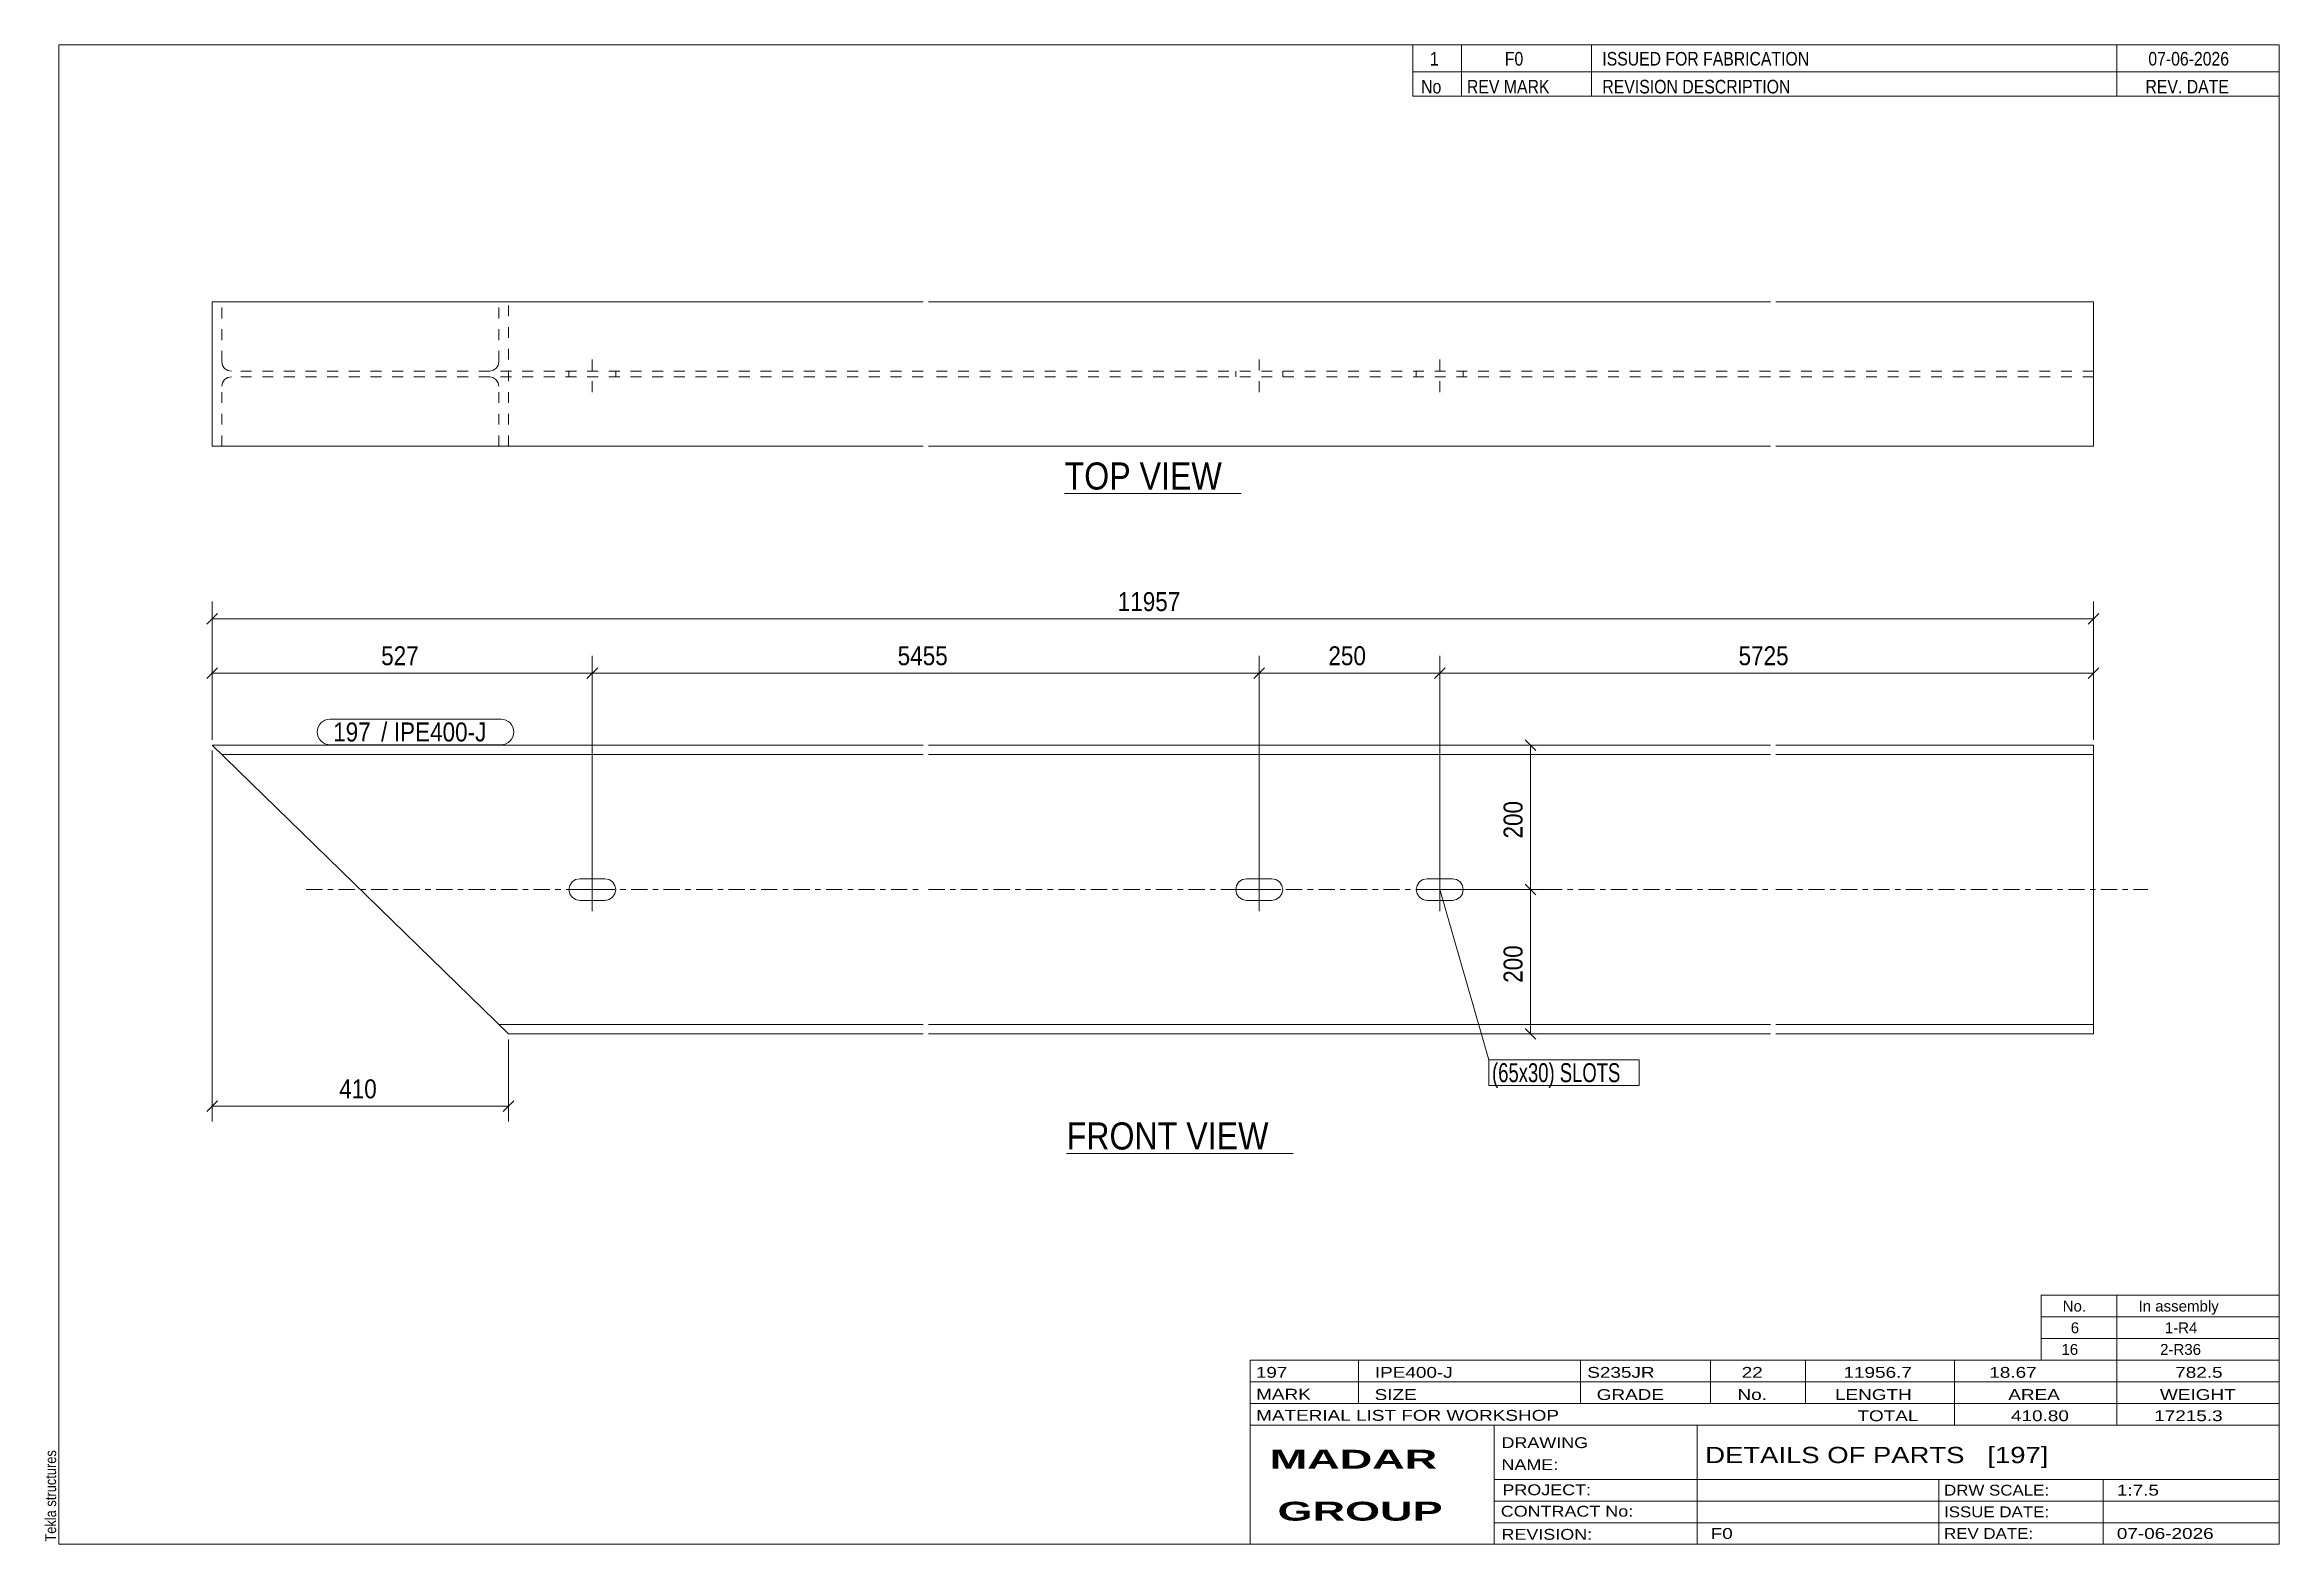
# Model space of a CAD drawing. Header units: millimetres. Extents: x 2 to 415, y 5 to 282.
import ezdxf

# ---------------------------------------------------------------- set-up
doc = ezdxf.new("R2010")
doc.units = ezdxf.units.MM
for name, pattern in [('XKITLINE00', [0]), ('XKITLINE02', [4, 2, -2]), ('XKITLINE03', [6, 3, -1, 1, -1])]:
    doc.linetypes.add(name, pattern=pattern)
for name, color, linetype, lineweight in [('Bolt', 3, 'Continuous', 0), ('BoltMark', 7, 'Continuous', 0), ('Dimensions', 7, 'Continuous', 0), ('DrawingSheet', 5, 'Continuous', 0), ('OtherObjectType', 7, 'Continuous', 0), ('Part', 2, 'Continuous', 0), ('PartMark', 7, 'Continuous', 0)]:
    doc.layers.add(name, color=color, linetype=linetype, lineweight=lineweight)
doc.styles.add('ARIAL', font='ARIAL.TTF')
doc.styles.add('ARIAL_BOLD', font='ARIALBD.TTF')
doc.styles.add('ARIAL_NARROW', font='ARIALN.TTF')

# ---------------------------------------------------------------- blocks, each defined once
blk = doc.blocks.new('*A1')
at = {"layer": 'Bolt', "color": 3, "linetype": 'XKITLINE00', "lineweight": 0}
for p, q in [((100.41, 127.78), (101.18, 127.93)), ((101.18, 127.93), (105.85, 127.93)), ((103.51, 129.93), (103.51, 121.93)), ((105.85, 127.93), (106.61, 127.78)), ((223.55, 127.78), (224.31, 127.93)), ((224.31, 127.93), (228.98, 127.93)), ((226.65, 129.93), (226.65, 121.93)), ((228.98, 127.93), (229.74, 127.78)), ((256.88, 127.78), (257.65, 127.93)), ((257.65, 127.93), (262.31, 127.93)), ((259.98, 129.93), (259.98, 121.93)), ((262.31, 127.93), (263.08, 127.78)), ((99.18, 125.93), (99.33, 126.7)), ((99.33, 125.17), (99.18, 125.93)), ((99.18, 125.93), (99.18, 125.93)), ((99.33, 126.7), (99.77, 127.35)), ((99.77, 124.52), (99.33, 125.17)), ((107.51, 125.93), (99.51, 125.93)), ((99.77, 127.35), (100.41, 127.78)), ((100.41, 124.09), (99.77, 124.52)), ((101.18, 123.93), (100.41, 124.09)), ((105.85, 123.93), (101.18, 123.93)), ((106.61, 124.09), (105.85, 123.93)), ((106.61, 127.78), (107.26, 127.35)), ((107.26, 124.52), (106.61, 124.09)), ((107.26, 127.35), (107.69, 126.7)), ((107.69, 125.17), (107.26, 124.52)), ((107.69, 126.7), (107.85, 125.93)), ((107.85, 125.93), (107.69, 125.17)), ((107.85, 125.93), (107.85, 125.93)), ((222.31, 125.93), (222.47, 126.7)), ((222.47, 125.17), (222.31, 125.93)), ((222.31, 125.93), (222.31, 125.93)), ((222.47, 126.7), (222.9, 127.35)), ((222.9, 124.52), (222.47, 125.17)), ((230.65, 125.93), (222.65, 125.93)), ((222.9, 127.35), (223.55, 127.78)), ((223.55, 124.09), (222.9, 124.52)), ((224.31, 123.93), (223.55, 124.09)), ((228.98, 123.93), (224.31, 123.93)), ((229.74, 124.09), (228.98, 123.93)), ((229.74, 127.78), (230.39, 127.35)), ((230.39, 124.52), (229.74, 124.09)), ((230.39, 127.35), (230.83, 126.7)), ((230.83, 125.17), (230.39, 124.52)), ((230.83, 126.7), (230.98, 125.93)), ((230.98, 125.93), (230.83, 125.17)), ((230.98, 125.93), (230.98, 125.93)), ((255.65, 125.93), (255.8, 126.7)), ((255.8, 125.17), (255.65, 125.93)), ((255.65, 125.93), (255.65, 125.93)), ((255.8, 126.7), (256.23, 127.35)), ((256.23, 124.52), (255.8, 125.17)), ((263.98, 125.93), (255.98, 125.93)), ((256.23, 127.35), (256.88, 127.78)), ((256.88, 124.09), (256.23, 124.52)), ((257.65, 123.93), (256.88, 124.09)), ((262.31, 123.93), (257.65, 123.93)), ((263.08, 124.09), (262.31, 123.93)), ((263.08, 127.78), (263.73, 127.35)), ((263.73, 124.52), (263.08, 124.09)), ((263.73, 127.35), (264.16, 126.7)), ((264.16, 125.17), (263.73, 124.52)), ((264.16, 126.7), (264.31, 125.93)), ((264.31, 125.93), (264.16, 125.17)), ((264.31, 125.93), (264.31, 125.93))]:
    blk.add_line(p, q, dxfattribs=at)
blk = doc.blocks.new('*A2')
at = {"layer": 'Part', "color": 2, "linetype": 'XKITLINE00', "lineweight": 0}
for p, q in [((88.02, 99.27), (33.31, 152.6)), ((164.58, 152.6), (33.31, 152.6)), ((164.58, 150.87), (35.09, 150.87)), ((321.05, 152.6), (165.58, 152.6)), ((321.05, 150.87), (165.58, 150.87)), ((380.71, 152.6), (322.05, 152.6)), ((380.71, 150.87), (322.05, 150.87)), ((380.71, 152.6), (380.71, 149.13)), ((380.71, 149.13), (380.71, 102.73)), ((164.58, 101), (86.24, 101)), ((164.58, 99.27), (88.02, 99.27)), ((321.05, 101), (165.58, 101)), ((321.05, 99.27), (165.58, 99.27)), ((380.71, 101), (322.05, 101)), ((380.71, 99.27), (322.05, 99.27)), ((380.71, 102.73), (380.71, 101)), ((380.71, 101), (380.71, 99.27))]:
    blk.add_line(p, q, dxfattribs=at)
at = {"layer": 'Part', "color": 7, "linetype": 'XKITLINE03', "lineweight": 0}
for p, q in [((50.67, 125.93), (164.58, 125.93)), ((165.58, 125.93), (321.05, 125.93)), ((322.05, 125.93), (390.71, 125.93))]:
    blk.add_line(p, q, dxfattribs=at)
at = {"layer": 'Part', "color": 7, "linetype": 'XKITLINE02', "lineweight": 0}
for p, q in [((380.71, 101.13), (380.71, 102.07)), ((380.71, 101), (380.71, 101.13))]:
    blk.add_line(p, q, dxfattribs=at)
blk = doc.blocks.new('*A3')
at = {"layer": 'Bolt', "color": 3, "linetype": 'XKITLINE02', "lineweight": 0}
for p, q in [((103.51, 217.83), (103.51, 224.5)), ((226.65, 217.83), (226.65, 224.5)), ((259.98, 217.83), (259.98, 224.5)), ((99.18, 221.7), (99.18, 220.63)), ((107.85, 221.7), (107.85, 220.63)), ((222.31, 221.7), (222.31, 220.63)), ((230.98, 221.7), (230.98, 220.63)), ((255.65, 221.7), (255.65, 220.63)), ((264.31, 221.7), (264.31, 220.63))]:
    blk.add_line(p, q, dxfattribs=at)
blk = doc.blocks.new('*A4')
at = {"layer": 'Part', "color": 2, "linetype": 'XKITLINE00', "lineweight": 0}
for p, q in [((33.31, 234.5), (164.58, 234.5)), ((33.31, 207.83), (33.31, 234.5)), ((165.58, 234.5), (321.05, 234.5)), ((322.05, 234.5), (380.71, 234.5)), ((380.71, 234.5), (380.71, 207.83)), ((164.58, 207.83), (33.31, 207.83)), ((321.05, 207.83), (165.58, 207.83)), ((380.71, 207.83), (322.05, 207.83))]:
    blk.add_line(p, q, dxfattribs=at)
at = {"layer": 'Part', "color": 7, "linetype": 'XKITLINE02', "lineweight": 0}
for p, q in [((35.09, 223.43), (35.09, 234.5)), ((86.24, 223.43), (86.24, 234.5)), ((88.02, 207.83), (88.02, 234.5)), ((35.09, 223.43), (35.23, 222.77)), ((86.11, 222.77), (86.24, 223.43)), ((35.23, 219.56), (35.09, 218.9)), ((35.09, 207.83), (35.09, 218.9)), ((35.23, 222.77), (35.61, 222.21)), ((35.61, 220.13), (35.23, 219.56)), ((35.61, 222.21), (36.19, 221.83)), ((36.19, 220.5), (35.61, 220.13)), ((36.19, 221.83), (36.87, 221.7)), ((36.87, 220.63), (36.19, 220.5)), ((164.58, 221.7), (36.87, 221.7)), ((164.58, 220.63), (36.87, 220.63)), ((84.46, 221.7), (85.14, 221.83)), ((85.14, 220.5), (84.46, 220.63)), ((85.14, 221.83), (85.72, 222.21)), ((85.72, 220.13), (85.14, 220.5)), ((85.72, 222.21), (86.11, 222.77)), ((86.11, 219.56), (85.72, 220.13)), ((86.24, 218.9), (86.11, 219.56)), ((86.24, 207.83), (86.24, 218.9)), ((321.05, 221.7), (165.58, 221.7)), ((321.05, 220.63), (165.58, 220.63)), ((380.71, 221.7), (322.05, 221.7)), ((380.71, 220.63), (322.05, 220.63))]:
    blk.add_line(p, q, dxfattribs=at)
blk = doc.blocks.new('*A5')
at = {"layer": 'DrawingSheet', "color": 5, "linetype": 'XKITLINE00', "lineweight": 0}
for p, q in [((415, 282), (5, 282)), ((5, 282), (5, 5)), ((415, 5), (415, 282)), ((5, 5), (415, 5))]:
    blk.add_line(p, q, dxfattribs=at)
at = {"layer": 'DrawingSheet', "color": 5, "style": 'ARIAL', "width": 0.85}
blk.add_text('Tekla structures', height=2, rotation=90, dxfattribs=at).set_placement((4.5, 5.5))
blk = doc.blocks.new('*A6')
at = {"layer": 'OtherObjectType', "color": 7, "linetype": 'XKITLINE00', "lineweight": 0}
for p, q in [((371, 51), (415, 51)), ((371, 47), (371, 51)), ((385, 47), (385, 51)), ((415, 47), (415, 51)), ((371, 47), (415, 47)), ((371, 43), (371, 47)), ((385, 43), (385, 47)), ((415, 43), (415, 47)), ((371, 43), (415, 43)), ((371, 39), (371, 43)), ((385, 39), (385, 43)), ((415, 39), (415, 43)), ((371, 39), (415, 39))]:
    blk.add_line(p, q, dxfattribs=at)
at = {"layer": 'OtherObjectType', "color": 7, "style": 'ARIAL_NARROW', "width": 1.211571}
for s, p in [('No.', (375, 48)), ('In assembly', (389, 48)), ('6', (376.5, 44)), ('1-R4', (393.86, 44)), ('16', (374.77, 40)), ('2-R36', (392.99, 40))]:
    blk.add_text(s, height=2, dxfattribs=at).set_placement(p)
blk = doc.blocks.new('*A7')
at = {"layer": 'OtherObjectType', "color": 7, "linetype": 'XKITLINE00', "lineweight": 0}
for p, q in [((255, 282), (415, 282)), ((415, 282), (255, 282)), ((255, 282), (255, 277)), ((264, 282), (264, 277)), ((288, 282), (288, 277)), ((385, 282), (385, 277)), ((415, 282), (415, 277)), ((255, 277), (415, 277)), ((255, 277), (255, 272.5)), ((255, 277), (415, 277)), ((264, 277), (264, 272.5)), ((288, 277), (288, 272.5)), ((385, 277), (385, 272.5)), ((415, 277), (415, 272.5)), ((415, 272.5), (255, 272.5))]:
    blk.add_line(p, q, dxfattribs=at)
at = {"layer": 'OtherObjectType', "color": 7, "style": 'ARIAL_NARROW'}
for s, width, p in [('1', 1.017001, (258.16, 278.15)), ('F0', 1.017001, (272, 278.15)), ('ISSUED FOR FABRICATION', 1.017001, (290, 278.15)), ('07-06-2026', 1.017001, (390.82, 278.15)), ('No', 1.02, (256.54, 273)), ('REV MARK', 1.02, (265, 273)), ('REVISION DESCRIPTION', 1.02, (290, 273)), ('REV. DATE', 1.02, (390.28, 273))]:
    blk.add_text(s, height=2.5, dxfattribs=dict(at, width=width)).set_placement(p)
blk = doc.blocks.new('*A8')
at = {"layer": 'OtherObjectType', "color": 7, "linetype": 'XKITLINE00', "lineweight": 0}
for p, q in [((225, 39), (415, 39)), ((225, 39), (225, 35)), ((225, 39), (415, 39)), ((245, 35), (245, 39)), ((286, 35), (286, 39)), ((310, 35), (310, 39)), ((327.5, 35), (327.5, 39)), ((355, 35), (355, 39)), ((385, 35), (385, 39)), ((415, 35), (415, 39)), ((225, 35), (415, 35)), ((225, 35), (225, 5)), ((225, 35), (415, 35)), ((245, 31), (245, 35)), ((286, 31), (286, 35)), ((310, 31), (310, 35)), ((327.5, 31), (327.5, 35)), ((355, 31), (355, 35)), ((385, 31), (385, 35)), ((415, 31), (415, 35)), ((225, 31), (415, 31)), ((355, 27), (355, 31)), ((385, 27), (385, 31)), ((415, 27), (415, 31)), ((225, 27), (415, 27)), ((270, 21), (270, 27)), ((307.5, 17), (307.5, 27)), ((415, 21), (415, 27)), ((270, 21), (270, 5)), ((415, 17), (415, 21)), ((270, 17), (415, 17)), ((307.5, 5), (307.5, 17)), ((352.16, 13), (352.16, 17)), ((382.5, 5), (382.5, 17)), ((415, 13), (415, 17)), ((270, 13), (415, 13)), ((352.16, 5), (352.16, 13)), ((415, 9), (415, 13)), ((270, 9), (415, 9)), ((415, 5), (415, 9)), ((225, 5), (415, 5)), ((262.5, 5), (415, 5))]:
    blk.add_line(p, q, dxfattribs=at)
at = {"layer": 'OtherObjectType', "color": 7, "style": 'ARIAL_NARROW'}
for s, height, width, p in [('197', 2, 1.525501, (226.01, 35.76)), ('IPE400-J', 2, 1.525501, (248, 35.76)), ('S235JR', 2, 1.525501, (287.22, 35.76)), ('22', 2, 1.525501, (315.73, 35.76)), ('11956.7', 2, 1.525501, (334.52, 35.76)), ('18.67', 2, 1.525501, (361.45, 35.76)), ('782.5', 2, 1.525501, (395.78, 35.76)), ('MARK', 2, 1.525501, (226.08, 31.73)), ('SIZE', 2, 1.525501, (247.96, 31.66)), ('GRADE', 2, 1.525501, (288.96, 31.66)), ('No.', 2, 1.525501, (314.96, 31.66)), ('LENGTH', 2, 1.525501, (332.96, 31.66)), ('AREA', 2, 1.525501, (364.96, 31.66)), ('WEIGHT', 2, 1.525501, (392.96, 31.66)), ('MATERIAL LIST FOR WORKSHOP', 2, 1.525501, (226.08, 27.82)), ('TOTAL', 2, 1.525501, (337.1, 27.75)), ('410.80', 2, 1.525501, (365.46, 27.75)), ('17215.3', 2, 1.525501, (391.9, 27.75)), ('DRAWING', 2, 1.445, (271.38, 22.78)), ('NAME:', 2, 1.445, (271.38, 18.72)), ('DETAILS OF PARTS   [197]', 3, 1.474651, (309, 20)), ('PROJECT:', 2, 1.445, (271.55, 14.07)), ('DRW SCALE:', 2, 1.36, (353.1, 14)), ('1:7.5', 2, 1.525501, (385, 14)), ('CONTRACT No:', 2, 1.445, (271.25, 10.11)), ('ISSUE DATE:', 2, 1.36, (353.1, 10)), ('REVISION:', 2, 1.445, (271.38, 5.84)), ('F0', 2, 1.525501, (310, 6)), ('REV DATE:', 2, 1.36, (353.1, 6)), ('07-06-2026', 2, 1.525501, (385, 6))]:
    blk.add_text(s, height=height, dxfattribs=dict(at, width=width)).set_placement(p)
at = {"layer": 'OtherObjectType', "color": 1, "style": 'ARIAL_BOLD', "width": 1.7}
for s, p in [('MADAR ', (228.58, 18.97)), ('GROUP', (230.03, 9.37))]:
    blk.add_text(s, height=3.5, dxfattribs=at).set_placement(p)
blk = doc.blocks.new('*A9')
at = {"layer": 'Dimensions', "color": 7, "linetype": 'XKITLINE00', "lineweight": 0}
for p, q in [((260.98, 125.93), (279.52, 125.93)), ((275.73, 126.92), (277.71, 124.94)), ((276.72, 99.27), (276.72, 125.93)), ((260.98, 99.27), (279.52, 99.27)), ((275.73, 100.26), (277.71, 98.28))]:
    blk.add_line(p, q, dxfattribs=at)
at = {"layer": 'Dimensions', "color": 3}
for p in [(276.72, 125.93), (276.72, 99.27)]:
    blk.add_point(p, dxfattribs=at)
at = {"layer": 'Dimensions', "color": 3, "style": 'ARIAL', "width": 0.85}
blk.add_text('200', height=3.5, rotation=90.0002, dxfattribs=at).set_placement((275.27, 108.71))
blk = doc.blocks.new('*A10')
at = {"layer": 'Dimensions', "color": 7, "linetype": 'XKITLINE00', "lineweight": 0}
for p, q in [((275.73, 153.59), (277.71, 151.61)), ((260.98, 152.6), (279.52, 152.6)), ((276.72, 125.93), (276.72, 152.6)), ((260.98, 125.93), (279.52, 125.93)), ((275.73, 126.92), (277.71, 124.94))]:
    blk.add_line(p, q, dxfattribs=at)
at = {"layer": 'Dimensions', "color": 3}
for p in [(276.72, 152.6), (276.72, 125.93)]:
    blk.add_point(p, dxfattribs=at)
at = {"layer": 'Dimensions', "color": 3, "style": 'ARIAL', "width": 0.85}
blk.add_text('200', height=3.5, rotation=90.0002, dxfattribs=at).set_placement((275.27, 135.37))
blk = doc.blocks.new('*A11')
at = {"layer": 'Dimensions', "color": 7, "linetype": 'XKITLINE00', "lineweight": 0}
for p, q in [((33.31, 153.6), (33.31, 179.13)), ((380.71, 153.6), (380.71, 179.13)), ((34.3, 176.92), (32.32, 174.94)), ((33.31, 175.93), (380.71, 175.93)), ((381.7, 176.92), (379.72, 174.94))]:
    blk.add_line(p, q, dxfattribs=at)
at = {"layer": 'Dimensions', "color": 3}
for p in [(33.31, 175.93), (380.71, 175.93)]:
    blk.add_point(p, dxfattribs=at)
at = {"layer": 'Dimensions', "color": 3, "style": 'ARIAL', "width": 0.85}
blk.add_text('11957', height=3.5, dxfattribs=at).set_placement((200.52, 177.38))
blk = doc.blocks.new('*A12')
at = {"layer": 'Dimensions', "color": 7, "linetype": 'XKITLINE00', "lineweight": 0}
for p, q in [((33.31, 151.6), (33.31, 83.13)), ((88.02, 98.27), (88.02, 83.13)), ((34.3, 86.92), (32.32, 84.94)), ((89.01, 86.92), (87.03, 84.94)), ((33.31, 85.93), (88.02, 85.93))]:
    blk.add_line(p, q, dxfattribs=at)
at = {"layer": 'Dimensions', "color": 3}
for p in [(33.31, 85.93), (88.02, 85.93)]:
    blk.add_point(p, dxfattribs=at)
at = {"layer": 'Dimensions', "color": 3, "style": 'ARIAL', "width": 0.85}
blk.add_text('410', height=3.5, dxfattribs=at).set_placement((56.77, 87.38))
blk = doc.blocks.new('*A13')
at = {"layer": 'Dimensions', "color": 7, "linetype": 'XKITLINE00', "lineweight": 0}
for p, q in [((34.3, 166.92), (32.32, 164.94)), ((33.31, 153.6), (33.31, 169.13)), ((33.31, 165.93), (103.51, 165.93)), ((104.5, 166.92), (102.52, 164.94)), ((103.51, 126.93), (103.51, 169.13))]:
    blk.add_line(p, q, dxfattribs=at)
at = {"layer": 'Dimensions', "color": 3}
for p in [(33.31, 165.93), (103.51, 165.93)]:
    blk.add_point(p, dxfattribs=at)
at = {"layer": 'Dimensions', "color": 3, "style": 'ARIAL', "width": 0.85}
blk.add_text('527', height=3.5, dxfattribs=at).set_placement((64.52, 167.38))
blk = doc.blocks.new('*A14')
at = {"layer": 'Dimensions', "color": 7, "linetype": 'XKITLINE00', "lineweight": 0}
for p, q in [((104.5, 166.92), (102.52, 164.94)), ((103.51, 126.93), (103.51, 169.13)), ((103.51, 165.93), (226.65, 165.93)), ((227.64, 166.92), (225.66, 164.94)), ((226.65, 126.93), (226.65, 169.13))]:
    blk.add_line(p, q, dxfattribs=at)
at = {"layer": 'Dimensions', "color": 3}
for p in [(103.51, 165.93), (226.65, 165.93)]:
    blk.add_point(p, dxfattribs=at)
at = {"layer": 'Dimensions', "color": 3, "style": 'ARIAL', "width": 0.85}
blk.add_text('5455', height=3.5, dxfattribs=at).set_placement((159.89, 167.38))
blk = doc.blocks.new('*A15')
at = {"layer": 'Dimensions', "color": 7, "linetype": 'XKITLINE00', "lineweight": 0}
for p, q in [((227.64, 166.92), (225.66, 164.94)), ((226.65, 126.93), (226.65, 169.13)), ((226.65, 165.93), (259.98, 165.93)), ((260.97, 166.92), (258.99, 164.94)), ((259.98, 126.93), (259.98, 169.13))]:
    blk.add_line(p, q, dxfattribs=at)
at = {"layer": 'Dimensions', "color": 3}
for p in [(226.65, 165.93), (259.98, 165.93)]:
    blk.add_point(p, dxfattribs=at)
at = {"layer": 'Dimensions', "color": 3, "style": 'ARIAL', "width": 0.85}
blk.add_text('250', height=3.5, dxfattribs=at).set_placement((239.42, 167.38))
blk = doc.blocks.new('*A16')
at = {"layer": 'Dimensions', "color": 7, "linetype": 'XKITLINE00', "lineweight": 0}
for p, q in [((260.97, 166.92), (258.99, 164.94)), ((259.98, 126.93), (259.98, 169.13)), ((259.98, 165.93), (380.71, 165.93)), ((381.7, 166.92), (379.72, 164.94)), ((380.71, 153.6), (380.71, 169.13))]:
    blk.add_line(p, q, dxfattribs=at)
at = {"layer": 'Dimensions', "color": 3}
for p in [(259.98, 165.93), (380.71, 165.93)]:
    blk.add_point(p, dxfattribs=at)
at = {"layer": 'Dimensions', "color": 3, "style": 'ARIAL', "width": 0.85}
blk.add_text('5725', height=3.5, dxfattribs=at).set_placement((315.15, 167.38))
blk = doc.blocks.new('*A17')
at = {"layer": 'BoltMark', "color": 7, "linetype": 'XKITLINE00', "lineweight": 0}
for p, q in [((259.98, 125.93), (269.04, 94.47)), ((269.04, 94.47), (296.82, 94.47)), ((269.04, 89.77), (269.04, 94.47)), ((296.82, 89.77), (296.82, 94.47)), ((269.04, 89.77), (296.82, 89.77))]:
    blk.add_line(p, q, dxfattribs=at)
at = {"layer": 'BoltMark', "color": 3, "style": 'ARIAL_NARROW', "width": 0.85}
blk.add_text('(65x30) SLOTS', height=3.5, dxfattribs=at).set_placement((269.64, 90.37))
blk = doc.blocks.new('*A18')
at = {"layer": 'PartMark', "color": 7, "linetype": 'XKITLINE00', "lineweight": 0}
for p, q in [((55.06, 157.4), (86.65, 157.4)), ((55.06, 152.7), (86.65, 152.7))]:
    blk.add_line(p, q, dxfattribs=at)
for centre, start, end in [((55.06, 155.05), 90, 270), ((86.65, 155.05), 270, 90)]:
    blk.add_arc(centre, 2.35, start, end, dxfattribs=at)
at = {"layer": 'PartMark', "color": 1, "style": 'ARIAL', "width": 0.85}
blk.add_text('197', height=3.5, dxfattribs=at).set_placement((55.66, 153.3))
at = {"layer": 'PartMark', "color": 3, "style": 'ARIAL', "width": 0.85}
for s, p in [('/', (64.5, 153.3)), ('IPE400-J', (66.85, 153.3))]:
    blk.add_text(s, height=3.5, dxfattribs=at).set_placement(p)
blk = doc.blocks.new('*A19')
at = {"layer": 'OtherObjectType', "color": 7, "linetype": 'XKITLINE00', "lineweight": 0}
blk.add_line((191.09, 77.18), (232.94, 77.18), dxfattribs=at)
at = {"layer": 'OtherObjectType', "color": 3, "style": 'ARIAL', "width": 0.85}
blk.add_text('FRONT VIEW', height=5, dxfattribs=at).set_placement((191.09, 77.93))
blk = doc.blocks.new('*A20')
at = {"layer": 'OtherObjectType', "color": 7, "linetype": 'XKITLINE00', "lineweight": 0}
blk.add_line((190.71, 199.08), (223.31, 199.08), dxfattribs=at)
at = {"layer": 'OtherObjectType', "color": 3, "style": 'ARIAL', "width": 0.85}
blk.add_text('TOP VIEW', height=5, dxfattribs=at).set_placement((190.71, 199.83))

msp = doc.modelspace()

# ---------------------------------------------------------------- block references
at = {"lineweight": 0}
for name in ['*A5', '*A7', '*A4', '*A3', '*A20', '*A11', '*A13', '*A14', '*A15', '*A16', '*A18', '*A10', '*A12', '*A2', '*A1', '*A17', '*A9', '*A19', '*A6', '*A8']:
    msp.add_blockref(name, (0, 0), dxfattribs=at)

doc.saveas('drawing.dxf')
